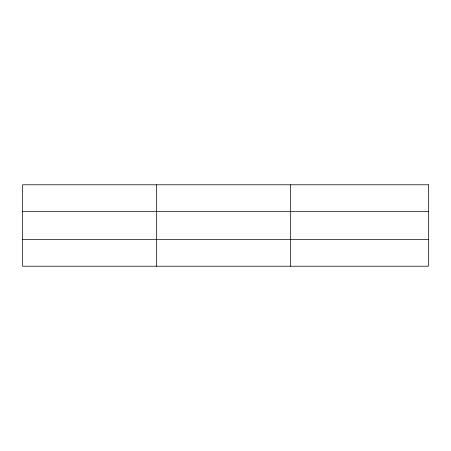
<?xml version="1.0" encoding="UTF-8"?>
<svg xmlns="http://www.w3.org/2000/svg" width="451" height="451" viewBox="0 0 451 451"><rect width="100%" height="100%" fill="white"/><g stroke="black" fill="none" stroke-linecap="round" stroke-linejoin="round"><path stroke-width="0.68" d="M156.497 266.22L156.497 184.78M290.444 266.22L290.444 184.78M22.55 211.654L428.45 211.654M22.55 239.346L428.45 239.346M428.45 184.78L428.45 266.22L22.55 266.22L22.55 184.78L428.45 184.78"/></g></svg>
